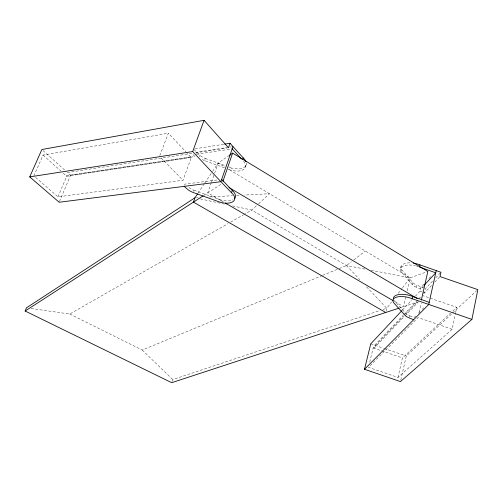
<?xml version="1.0" encoding="UTF-8"?>
<svg xmlns="http://www.w3.org/2000/svg" width="503" height="503" viewBox="0 0 503 503"><rect width="100%" height="100%" fill="white"/><g stroke="black" fill="none" stroke-linecap="round" stroke-linejoin="round"><path stroke-width="0.38" stroke-dasharray="2.52 1.89" d="M452.159 329.264L418.1 317.556L368.447 367.316L397.955 377.432L452.159 329.264L455.479 313.363M455.636 312.602L456.743 307.302L423.036 295.707M419.288 312.281L421.332 303.24M415.321 296.261L420.156 291.099L421.105 286.924L423.715 284.12M400.79 380.079L406.261 356.036L452.078 313.532M409.411 317.23L409.744 315.796A9.494 4.074 12.5 0 1 405.588 313.162L394.138 300.53M423.759 285.66L420.634 289.011L416.321 287.238L416.798 285.157A9.35 4.282 11.9 0 1 412.724 282.485L401.57 269.507A13.298 6.231 12 0 1 402.262 264.792L404.167 263.729A13.298 6.231 12 0 1 411.869 262.937M397.955 377.432L402.419 357.954L450.449 313.168M416.321 287.238A9.362 4.269 12 0 1 412.24 284.566L412.724 282.485M405.764 296.814L403.45 306.679L393.975 301.165M407.185 290.747L410.209 277.845L427.833 271.45M400.646 268.294L401.155 266.175M412.24 284.566L401.067 271.614L401.57 269.507M386.084 311.074L386.763 308.251L391.548 302.045M369.718 362.091L373.182 347.919L403.525 316.136M172.114 381.444L172.736 379.576L380.079 310.483M245.552 166.594L246.288 164.399M220.314 201.03L220.698 199.911A14.398 7.218 18.9 0 0 230.644 200.634L233.059 199.798M227.916 169.077L230.839 170.14L231.575 167.971A14.159 7.558 19 0 0 241.415 168.53L243.817 167.612A14.159 7.558 19 0 0 246.307 163.029M211.317 182.664L207.77 192.844L223.345 201.904M211.568 181.935L214.36 173.937M214.611 173.214L218.157 163.035L228.834 155.691M193.573 191.36L193.969 190.241A10.274 5.131 19.9 0 1 188.487 187.154L188.084 188.273M224.263 167.751L204.532 160.583L205.299 158.42A10.104 5.37 20 0 1 199.936 155.314L193.517 149.033M199.414 156.754L199.936 155.314M184.557 185.249L184.959 184.129L217.862 179.885M195.981 153.673L196.503 152.233L226.752 147.561M35.631 177.465L57.996 196.83L182.991 180.281L191.272 157.508L186.412 152.365M159.816 155.634L168.342 133.22L185.884 151.799M59.467 201.546L70.539 175.346L194.931 156.571L191.939 153.377L67.44 172.554L70.539 175.346M57.996 196.83L66.723 176.27L191.272 157.508M33.864 175.937L43.076 155.075L168.342 133.22M197.987 193.24L204.425 183.601M204.853 182.96L212.153 172.032M212.58 171.391L218.157 163.035L224.822 167.021M398.25 293.362L402.073 288.395M402.551 287.779L410.209 277.845L228.161 169.014M428.927 278.505L431.536 275.701M402.431 310.024L412.102 299.7M432.511 281.221L425.645 288.489L424.702 292.664L422.753 291.991M435.673 277.87L440.427 272.833M374.697 345.209L403.199 315.268M403.733 314.702L418.251 299.442M418.792 298.883L421.476 296.053M423.627 293.796L432.09 284.905M434.73 282.133L440.006 276.587M405.695 313.866L417.075 301.951M373.974 348.189L404.393 316.431M404.934 315.865L418.515 301.687M415.736 315.941L414.12 317.575L409.744 315.796M418.427 313.212L420.043 311.577M422.193 309.395L423.809 307.761M452.738 311.036L456.743 307.302M452.65 313.004L476.706 290.69M256.335 205.846L251.758 210.065L244.263 214.347M258.624 203.74L269.489 193.724L244.395 195.076M339.229 268.52L346.473 265.521L351.352 261.786M353.785 259.919L365.367 251.041M203.86 195.371L222.175 183.52M31.117 308.49L69.754 314.023L227.903 223.69M230.626 222.131L243.578 214.737M69.754 314.023L142.248 350.05L321.851 275.713M322.574 275.411L338.506 268.816M383.047 309.49L386.763 308.251L365.813 286.031M399.759 307.886L418.219 301.838M195.038 148.794L223.942 144.242M229.858 147.083L231.411 146.845M195.742 152.793L228.481 147.75M196.497 154.276L232.197 148.825M66.1 175.71L190.668 156.867M196.554 197.654L198.125 197.572M209.103 196.981L232.631 195.711M236.555 195.497L239.692 195.327M232.581 205.897L251.758 210.065L346.473 265.521L365.668 269.237M371.044 270.274L410.209 277.845M200.357 198.905L226.444 204.57M370.749 343.857L383.506 348.233M384.242 348.485L406.261 356.036M373.182 347.919L402.419 357.954M424.35 288.043L416.798 285.157M420.156 291.099L422.105 291.771M193.969 190.241L220.698 199.911M205.299 158.42L225.011 165.581M228.658 166.908L231.575 167.971M43.076 155.075L60.92 171.07M63.221 173.133L66.723 176.27M43.032 150.56L66.277 171.51M142.248 350.05L172.736 379.576M161.174 158.03L182.991 180.281M346.473 265.521L359.903 279.762M243.527 161.186A14.172 7.532 19 0 1 243.087 169.8L240.679 170.712A14.172 7.532 19 0 1 230.839 170.14M204.532 160.583A10.117 5.357 20 0 1 200.716 158.671M401.067 271.614A13.311 6.212 12.1 0 1 401.752 266.917L403.658 265.861A13.311 6.212 12.1 0 1 415.509 265.76M416.188 265.936A13.311 6.212 12.1 0 1 418.823 266.785"/><path stroke-width="0.75" d="M401.897 310.596L370.749 343.857L364.505 369.265L400.451 381.582L471.902 319.392L477.85 289.627L440.006 276.587L440.955 272.274L419.942 264.886A13.298 6.231 12 0 0 413.246 263.094M436.233 270.652L428.701 304.529L364.505 369.265M421.344 300.115L427.833 271.45L232.606 153.101L229.462 155.257M413.629 319.726L409.247 317.946A9.5 4.062 12.5 0 1 405.085 315.312L393.616 302.705A13.518 5.91 12.6 0 1 394.245 298.222L396.157 297.254A13.518 5.91 12.6 0 1 412.133 298.688L412.642 296.474L429.191 302.309M419.942 264.886L419.445 267.036L435.749 272.802L424.281 285.1M184.148 186.368L187.682 189.386A10.286 5.112 19.9 0 0 193.177 192.479L219.93 202.156A14.411 7.193 18.9 0 0 229.89 202.891L232.298 202.055A14.411 7.193 18.9 0 0 231.499 192.724L232.267 190.436L221.691 179.395M242.716 159.357L243.213 157.885L230.028 143.286L224.703 144.122M232.958 146.599L220.899 181.696L231.499 192.724M222.942 181.294L232.606 153.101M230.028 143.286L228.481 147.75L204.067 120.318L41.868 149.517L29.721 176.899L59.165 202.25L220.899 181.696L192.693 151.56L29.721 176.899M197.56 193.881L194.988 197.742L193.435 202.118L385.738 312.489M192.693 151.56L204.067 120.318M399.024 308.132L171.699 382.682L25.15 311.024L26.483 307.83L194.988 197.742M25.15 311.024L203.212 195.793M471.902 319.392L412.133 298.688M225.375 203.086L393.296 300.769M228.947 187.512L417.113 298.474M232.197 148.825L241.44 158.967M243.213 157.885A14.159 7.558 19 0 1 245.992 161.771M232.267 190.436A14.398 7.218 18.9 0 1 234.712 198.478M393.459 298.87A13.506 5.935 12.6 0 1 394.767 296.034L396.685 295.054A13.506 5.935 12.6 0 1 412.642 296.474"/></g></svg>
